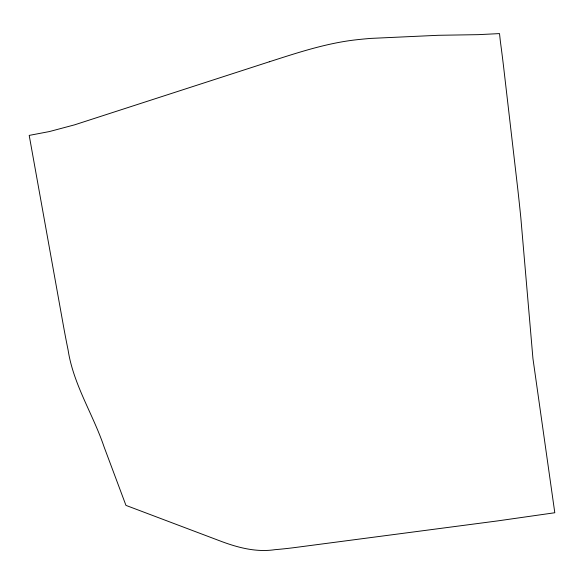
<?xml version="1.0" encoding="UTF-8"?>
<svg xmlns="http://www.w3.org/2000/svg" width="584" height="584" viewBox="0 0 584 584"><rect width="100%" height="100%" fill="white"/><g stroke="black" fill="none" stroke-linecap="round" stroke-linejoin="round"><path stroke-width="0.88" d="M269.312 61.78L74.526 124.859L49.436 131.553L29.2 135.4L63.211 324.594A214.372 31.054 83.1 0 0 68.102 350.057C73.401 384.637 93.068 414.224 104.098 446.95L125.954 505.386L218.832 540.47C236.644 547.317 255.69 552.595 274.925 549.675A124.129 32.711 -9.2 0 0 295.635 547.449L497.736 520.891L554.8 512.745L532.936 358.503L520.84 217.861A397.93 57.648 83.1 0 0 517.65 187.924L503.598 66.817A223.3 32.346 83.1 0 0 500.4 41.683L499.517 33.595L478.245 34.653L438.277 35.295L370.884 38.398A126.881 33.434 -9.2 0 0 357.152 39.697C326.989 42.939 298.052 52.553 269.312 61.78"/></g></svg>
